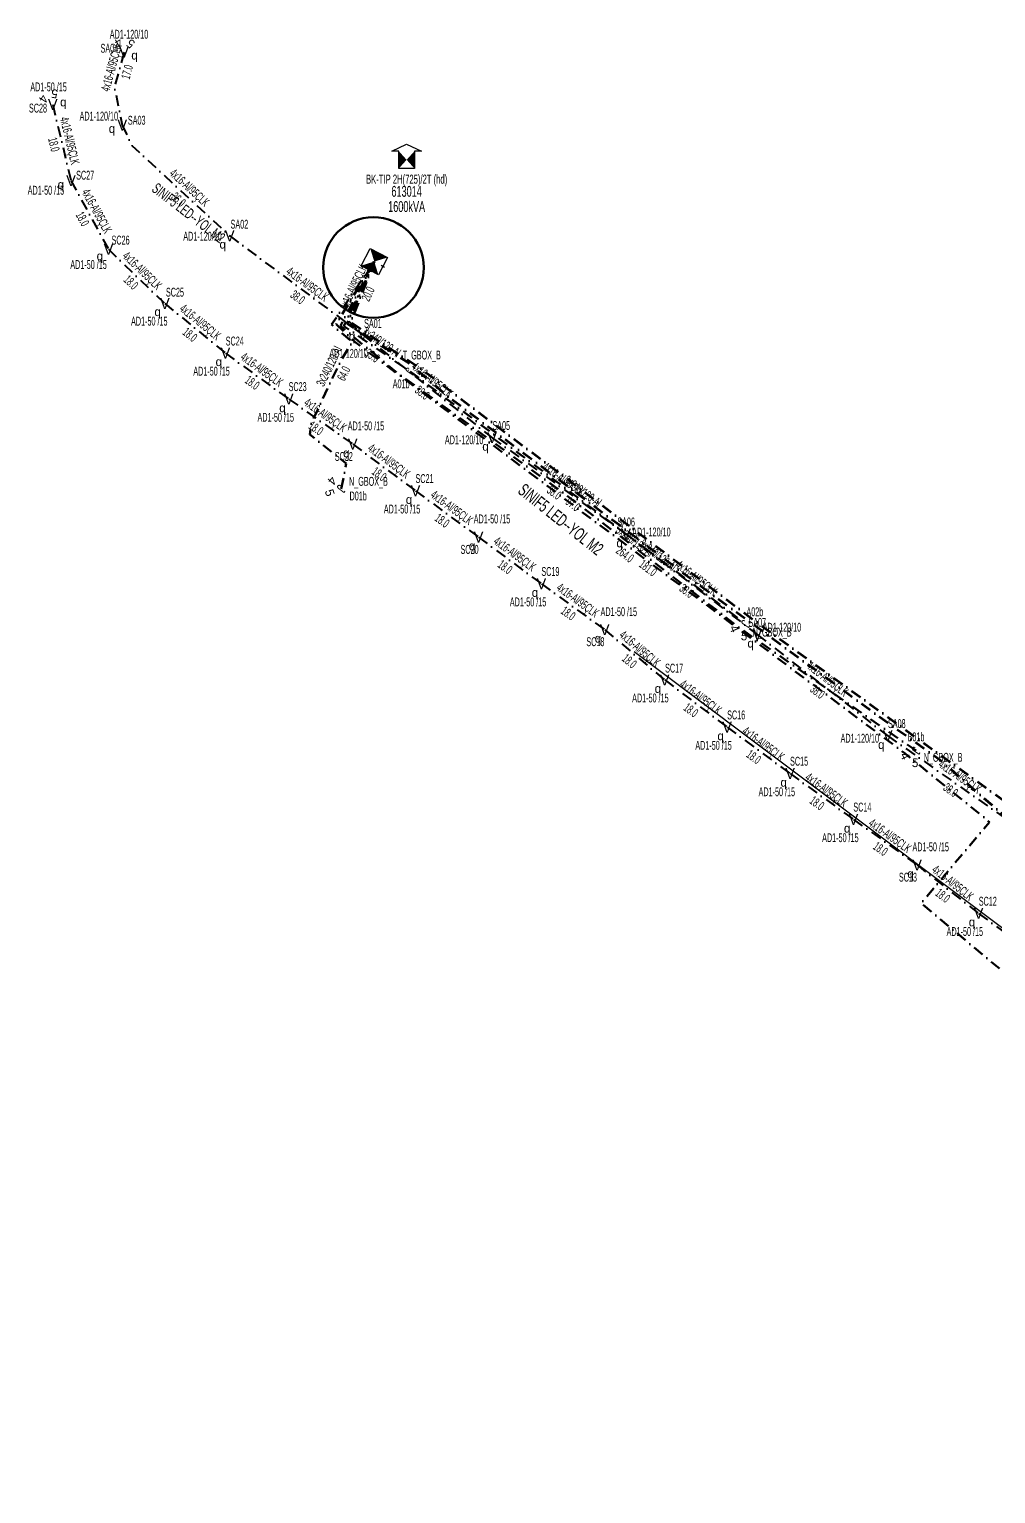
# Model space of a CAD drawing. Header units: millimetres. Extents: x 407682 to 413427, y 4045444 to 4048063.
# Drawn here: x 407682 to 407904.4, y 4047451.3 to 4047788.1 of the extents above; entities that cross this region are included whole.
import ezdxf
from ezdxf.enums import TextEntityAlignment as Align

# ---------------------------------------------------------------- set-up
doc = ezdxf.new("R2010")
doc.units = ezdxf.units.MM
doc.linetypes.add('DASHDOT', pattern=[5, 2.5, -1.25, 0, -1.25])
for name, color, linetype, lineweight in [('DIREK_AYD_YENI', 152, 'Continuous', 25), ('DIREK_BOX_YENI', 5, 'Continuous', 25), ('HAT_ABH_YERALTI_YENI', 6, 'DASHDOT', 80), ('HAT_AYD_YERALTI_YENI', 4, 'DASHDOT', 40), ('HAT_BOX_YERALTI_YENI', 5, 'DASHDOT', 50), ('KULLANICI', 1, 'Continuous', 25), ('TRAFO_TADILAT_BYSK', 5, 'Continuous', 30)]:
    doc.layers.add(name, color=color, linetype=linetype, lineweight=lineweight)
doc.styles.add('Direk', font='B_CAD')
doc.styles.get("Standard").update_dxf_attribs({"font": 'Arial'})

# ---------------------------------------------------------------- blocks, each defined once
blk = doc.blocks.new('YIKYENYAP_BINA_KARE')
at = {"layer": 'TRAFO_TADILAT_BYSK', "linetype": 'Continuous'}
for p, q in [((-2.25, -2.25), (-2.25, 2.25)), ((-2.25, 2.25), (2.25, 2.25)), ((0, 1.8), (0, 2.7)), ((2.25, 2.25), (2.25, -2.25)), ((2.25, -2.25), (-2.25, -2.25))]:
    blk.add_line(p, q, dxfattribs=at)
for points in [[(-2.25, -2.25), (-2.25, 2.25), (0, 0)], [(0, 0), (2.25, -2.25), (2.25, 2.25)]]:
    blk.add_solid(points, dxfattribs=at)
blk = doc.blocks.new('YIKYENYAPBETKOSK')
at = {"layer": 'TRAFO_TADILAT_BYSK', "linetype": 'Continuous'}
for p, q in [((-3.4, 2), (0, 3.6)), ((0, 3.6), (3.4, 2)), ((-1.8, 2), (-3.4, 2)), ((-1.8, -2), (-1.8, 2)), ((1.8, 2), (1.8, -2)), ((3.4, 2), (1.8, 2)), ((1.8, -2), (-1.8, -2))]:
    blk.add_line(p, q, dxfattribs=at)
for points in [[(-1.8, -2), (-1.8, 2), (0, 0)], [(0, 0), (1.8, -2), (1.8, 2)]]:
    blk.add_solid(points, dxfattribs=at)

msp = doc.modelspace()

# ---------------------------------------------------------------- linework, layer by layer
at = {"layer": 'HAT_ABH_YERALTI_YENI', "flags": 128}
for points in [[(408685.77, 4046972.387), (408698.643252, 4046988.251674), (408702.16382, 4046994.722118), (408708.004989, 4047001.633431), (408670.743288, 4047028.475447), (408593.423623, 4047084.621682), (408528.952519, 4047134.460039), (408458.326292, 4047194.676876), (408395.051086, 4047241.312164), (408326.331756, 4047293.775012), (408216.684856, 4047375.607014), (408160.029522, 4047417.986696), (408139.711135, 4047432.710164), (408070.39761, 4047483.19021), (407987.543434, 4047548.566366), (407917.67292, 4047597.411031), (407891.592654, 4047620.077817), (407879.657061, 4047628.528565), (407836.73121, 4047659.87564), (407778.336293, 4047703.664005), (407769.194802, 4047711.498038), (407755.168303, 4047720.471513), (407761.405, 4047734.718)], [(407761.405, 4047734.718), (407755.941694, 4047720.771063), (407772.250767, 4047710.011606), (407850.721909, 4047650.796779), (407892.922796, 4047620.338941), (408001.719102, 4047542.278453), (408016.745794, 4047582.786693), (408020.749801, 4047595.245552), (408024.702642, 4047604.277918), (408028.693859, 4047619.662244), (408038.931, 4047615.414)]]:
    msp.add_lwpolyline(points, dxfattribs=at)
at = {"layer": 'HAT_AYD_YERALTI_YENI', "flags": 128}
for points in [[(407703.826, 4047782.849), (407701.614629, 4047774.807296), (407703.423, 4047766.105)], [(407687.431, 4047770.837), (407691.618937, 4047753.330967)], [(407703.423, 4047766.105), (407705.649152, 4047761.422398), (407728.136642, 4047740.619373)], [(407691.618937, 4047753.330967), (407700.249539, 4047737.534996)], [(407728.136642, 4047740.619373), (407758.767645, 4047717.867831)], [(407700.249539, 4047737.534996), (407713.218241, 4047725.052497)], [(407761.405, 4047734.718), (407755.118212, 4047721.448169), (407758.767645, 4047717.867831)], [(407713.218241, 4047725.052497), (407727.159729, 4047713.666764)], [(407758.767645, 4047717.867831), (407788.506028, 4047694.211361)], [(407727.159729, 4047713.666764), (407741.73547, 4047703.105147)], [(407741.73547, 4047703.105147), (407756.447795, 4047692.734636)], [(407788.506028, 4047694.211361), (407819.35323, 4047672.020144)], [(407756.447795, 4047692.734636), (407770.888063, 4047681.988537)], [(407770.888063, 4047681.988537), (407785.398875, 4047671.337887)], [(407785.398875, 4047671.337887), (407799.86044, 4047660.620465)], [(407819.35323, 4047672.020144), (407849.525925, 4047648.920177)], [(407799.86044, 4047660.620465), (407814.428719, 4047650.048556)], [(407814.428719, 4047650.048556), (407828.221058, 4047638.482598)], [(407849.525925, 4047648.920177), (407879.554594, 4047625.633291)], [(407828.221058, 4047638.482598), (407842.585409, 4047627.635229)], [(407842.585409, 4047627.635229), (407857.084289, 4047616.968342)], [(407879.554594, 4047625.633291), (407910.659976, 4047603.805436)], [(407857.084289, 4047616.968342), (407871.667572, 4047606.41714)], [(407871.667572, 4047606.41714), (407886.298626, 4047595.932282)], [(407886.298626, 4047595.932282), (407900.451046, 4047584.809827)], [(407900.451046, 4047584.809827), (407914.949021, 4047574.141709)]]:
    msp.add_lwpolyline(points, dxfattribs=at)
at = {"layer": 'HAT_BOX_YERALTI_YENI', "flags": 128}
for points in [[(407753.816, 4047682.462), (407754.950018, 4047688.247954), (407746.586391, 4047694.956279), (407746.934875, 4047697.482792), (407751.639415, 4047707.675962), (407753.730322, 4047711.944897), (407756.343956, 4047716.213832), (407751.552294, 4047720.221403), (407761.405, 4047734.718)], [(407913.096, 4047565.567), (407887.221424, 4047587.118036), (407902.975536, 4047605.816841), (407883.540557, 4047621.570952), (407756.907421, 4047716.248068), (407752.618382, 4047720.336059), (407761.405, 4047734.718)], [(407886.075468, 4047622.240198), (407881.884942, 4047625.071634), (407845.642558, 4047650.328046), (407805.447769, 4047681.118598), (407766.281879, 4047709.412428), (407753.597044, 4047719.945371), (407761.405, 4047734.718)], [(407761.405, 4047734.718), (407754.420735, 4047719.868767), (407769.624, 4047709.444)], [(407769.624, 4047709.444), (407846.864, 4047651.377)]]:
    msp.add_lwpolyline(points, dxfattribs=at)
at = {"layer": 'KULLANICI', "flags": 128}
msp.add_lwpolyline([(407821.205471, 4047645.030954), (408281.619927, 4047299.684279), (408518.444992, 4047120.811422), (408700.928391, 4046983.363794)], dxfattribs=at)
msp.add_lwpolyline([(407821.205471, 4047645.030954), (408281.619927, 4047299.684279), (408518.444992, 4047120.811422), (408700.928391, 4046983.363794)], dxfattribs=at)
at = {"layer": 'KULLANICI', "color": 2, "linetype": 'Continuous', "lineweight": 50}
msp.add_circle((407761.212049, 4047733.340548), 11.567368, dxfattribs=at)
msp.add_circle((407761.212049, 4047733.340548), 11.567368, dxfattribs=at)

# ---------------------------------------------------------------- block references
at = {"layer": 'TRAFO_TADILAT_BYSK'}
msp.add_blockref('YIKYENYAPBETKOSK', (407768.850452, 4047758.121153), dxfattribs=at)
msp.add_blockref('YIKYENYAPBETKOSK', (407768.850452, 4047758.121153), dxfattribs=at)
for rotation in [242.237034, 242.2370339999999]:
    msp.add_blockref('YIKYENYAP_BINA_KARE', (407761.405, 4047734.718), dxfattribs=dict(at, rotation=rotation))

# ---------------------------------------------------------------- texts
at = {"layer": 'DIREK_AYD_YENI', "width": 0.53}
for s, p in [('AD1-120/10', (407704.969803, 4047787.008467)), ('SA04', (407700.451271, 4047783.77701)), ('AD1-50 /15', (407686.461632, 4047774.889065)), ('SC28', (407684.027049, 4047770.022679)), ('AD1-120/10', (407698.02359, 4047768.185568)), ('SA03', (407706.74052, 4047767.220375)), ('SC27', (407694.885315, 4047754.588255)), ('AD1-50 /15', (407685.857933, 4047751.113453)), ('SA02', (407730.371748, 4047743.312754)), ('SC26', (407703.030997, 4047739.659494)), ('AD1-120/10', (407721.88397, 4047740.546245)), ('AD1-50 /15', (407695.65917, 4047734.028838)), ('SC25', (407715.54069, 4047727.670938)), ('AD1-50 /15', (407709.634648, 4047721.012182)), ('SA01', (407761.085767, 4047720.490103)), ('SC24', (407729.29439, 4047716.44043)), ('AD1-120/10', (407755.494172, 4047713.609866)), ('AD1-50 /15', (407723.959625, 4047709.508718)), ('SC23', (407743.770581, 4047705.952658)), ('AD1-50 /15', (407738.731972, 4047698.902677)), ('AD1-50 /15', (407759.486622, 4047696.929897)), ('SA05', (407790.618052, 4047697.002303)), ('AD1-120/10', (407782.078356, 4047693.74301)), ('SC22', (407754.394621, 4047689.900121)), ('SC21', (407772.968314, 4047684.80324)), ('AD1-50 /15', (407767.795991, 4047677.804779)), ('AD1-50 /15', (407788.485437, 4047675.522871)), ('SA06', (407819.353993, 4047674.83034)), ('AD1-120/10', (407825.156026, 4047672.520722)), ('SC20', (407783.321418, 4047668.52112)), ('SC19', (407801.930262, 4047663.442847)), ('AD1-50 /15', (407796.788917, 4047656.432177)), ('AD1-50 /15', (407817.66678, 4047654.196807)), ('SA07', (407849.526349, 4047651.730373)), ('AD1-120/10', (407855.205875, 4047650.624479)), ('SC18', (407812.275105, 4047647.289581)), ('SC17', (407830.400841, 4047641.220946)), ('AD1-50 /15', (407824.930314, 4047634.348609)), ('SC16', (407844.677114, 4047630.441431)), ('SA08', (407881.632838, 4047628.449476)), ('AD1-120/10', (407873.126922, 4047625.085453)), ('AD1-50 /15', (407839.47071, 4047623.456592)), ('SC15', (407859.147175, 4047619.795797)), ('AD1-50 /15', (407854.026403, 4047612.77711)), ('SC14', (407873.712749, 4047609.25743)), ('AD1-50 /15', (407868.644404, 4047602.218642)), ('AD1-50 /15', (407889.432181, 4047600.106545)), ('SC13', (407884.1974, 4047593.133202)), ('SC12', (407902.569841, 4047587.595632)), ('AD1-50 /15', (407897.282589, 4047580.643918))]:
    msp.add_text(s, height=2.05, dxfattribs=at).set_placement(p, align=Align.MIDDLE_CENTER)
at = {"layer": 'DIREK_AYD_YENI', "color": 32, "style": 'Direk'}
for s, rotation, p in [('4', 209.624395, (407702.59022, 4047785.022211)), ('5', 142.124395, (407705.360873, 4047784.822364)), ('5', 170.953915, (407687.824072, 4047773.305905)), ('4', 238.453914, (407685.300451, 4047772.144961))]:
    msp.add_text(s, height=2, rotation=rotation, dxfattribs=at).set_placement(p, align=Align.MIDDLE_CENTER)
at = {"layer": 'DIREK_AYD_YENI', "style": 'Direk'}
for p in [(407703.826, 4047782.849), (407687.431, 4047770.837), (407703.423, 4047766.105), (407691.618937, 4047753.330967), (407728.136642, 4047740.619373), (407700.249539, 4047737.534996), (407713.218241, 4047725.052497), (407758.767645, 4047717.867831), (407727.159729, 4047713.666764), (407741.73547, 4047703.105147), (407756.447795, 4047692.734636), (407788.506028, 4047694.211361), (407770.888063, 4047681.988537), (407819.35323, 4047672.020144), (407785.398875, 4047671.337887), (407799.86044, 4047660.620465), (407814.428719, 4047650.048556), (407849.525925, 4047648.920177), (407828.221058, 4047638.482598), (407842.585409, 4047627.635229), (407879.554594, 4047625.633291), (407857.084289, 4047616.968342), (407871.667572, 4047606.41714), (407886.298626, 4047595.932282), (407900.451046, 4047584.809827)]:
    msp.add_text('V', height=2.5, dxfattribs=at).set_placement(p, align=Align.MIDDLE_CENTER)
at = {"layer": 'DIREK_AYD_YENI', "color": 4, "style": 'Direk'}
for p in [(407706.236521, 4047782.186136), (407689.862393, 4047771.418658), (407701.053343, 4047765.308303), (407689.285809, 4047752.432905), (407726.540138, 4047738.695529), (407698.262783, 4047736.017497), (407711.559349, 4047723.182183), (407756.291503, 4047717.524589), (407725.634971, 4047711.685574), (407740.281819, 4047701.07121), (407754.981242, 4047690.709982), (407786.99744, 4047692.217832), (407769.40217, 4047679.978034), (407783.914977, 4047669.325911), (407817.863223, 4047670.012688), (407798.381996, 4047658.604478), (407812.890423, 4047648.07786), (407848.000035, 4047646.939859), (407826.66407, 4047636.526636), (407841.091334, 4047625.630799), (407878.070134, 4047623.621729), (407855.610799, 4047614.948731), (407870.20673, 4047604.388361), (407884.79775, 4047593.93294), (407898.937622, 4047582.819966)]:
    msp.add_text('q', height=2, dxfattribs=at).set_placement(p, align=Align.MIDDLE_CENTER)
at = {"layer": 'DIREK_BOX_YENI', "width": 0.53}
for s, p in [('T_GBOX_B', (407772.341674, 4047713.227922)), ('A01b', (407767.582275, 4047706.601227)), ('N_GBOX_B', (407760.06417, 4047684.169178)), ('D01b', (407757.702077, 4047680.808196)), ('A02b', (407848.967174, 4047654.174616)), ('N_GBOX_B', (407852.965861, 4047649.505759)), ('B01b', (407886.051133, 4047625.400394)), ('N_GBOX_B', (407892.27489, 4047620.697467))]:
    msp.add_text(s, height=2.05, dxfattribs=at).set_placement(p, align=Align.MIDDLE_CENTER)
at = {"layer": 'DIREK_BOX_YENI', "style": 'Direk', "width": 0.8}
for rotation, p in [(236.533332, (407769.624, 4047709.444)), (232.969872, (407753.816, 4047682.462)), (236.214573, (407846.864, 4047651.377)), (236.165357, (407886.075468, 4047622.240198))]:
    msp.add_text('J', height=2.25, rotation=rotation, dxfattribs=at).set_placement(p, align=Align.MIDDLE_CENTER)
at = {"layer": 'DIREK_BOX_YENI', "color": 32, "style": 'Direk'}
for s, rotation, p in [('4', 228.910883, (407751.705673, 4047684.30225)), ('5', 288.910883, (407751.167133, 4047681.554528)), ('4', 293.065118, (407844.287831, 4047650.280024)), ('5', 353.065118, (407846.525925, 4047648.597485)), ('4', 295.954063, (407883.557861, 4047621.014777)), ('5', 355.954063, (407885.87791, 4047619.447176))]:
    msp.add_text(s, height=2, rotation=rotation, dxfattribs=at).set_placement(p, align=Align.MIDDLE_CENTER)
at = {"layer": 'HAT_AYD_YERALTI_YENI', "lineweight": 30, "width": 0.53}
for rotation, p in [(434.624393, (407701.900737, 4047779.053522)), (283.453913, (407690.351642, 4047762.281747)), (317.307806, (407718.208026, 4047750.993023)), (298.651309, (407696.680159, 4047745.840538)), (316.094408, (407707.323341, 4047731.906158)), (424.65002, (407757.493453, 4047728.447009)), (323.58742, (407745.40926, 4047728.719868)), (320.762178, (407720.726644, 4047720.017979)), (324.072822, (407734.946342, 4047709.074255)), (321.49824, (407774.165995, 4047706.704797)), (324.820529, (407749.581351, 4047698.61464)), (323.344267, (407764.175384, 4047688.043488)), (324.269077, (407804.426012, 4047683.805756)), (323.722063, (407778.646416, 4047677.348444)), (323.457971, (407793.135758, 4047666.662083)), (322.562629, (407834.956288, 4047661.145076)), (324.032358, (407807.643809, 4047656.022457)), (320.017529, (407821.871059, 4047644.916882)), (322.206834, (407865.06115, 4047637.948428)), (322.941391, (407835.91547, 4047633.73723)), (323.657926, (407850.338563, 4047622.986455)), (324.94117, (407895.595539, 4047615.415142)), (324.113754, (407864.874181, 4047612.381396)), (324.373986, (407879.478217, 4047601.865622)), (321.836023, (407893.900063, 4047591.039363))]:
    msp.add_text('4x16-Al/95ÇLK', height=2.05, rotation=rotation, dxfattribs=at).set_placement(p, align=Align.CENTER)
for s, rotation, p in [('17.0', 434.624393, (407703.539891, 4047778.602774)), ('18.0', 283.453913, (407688.698295, 4047761.88622)), ('36.0', 317.307806, (407717.055324, 4047749.743511)), ('18.0', 298.651309, (407695.188317, 4047745.025425)), ('18.0', 316.094408, (407706.144438, 4047730.681336)), ('38.0', 323.58742, (407744.400147, 4047727.35177)), ('20.0', 424.65002, (407759.029759, 4047727.71916)), ('18.0', 320.762178, (407719.651325, 4047718.701283)), ('18.0', 324.072822, (407733.948856, 4047707.697657)), ('38.0', 321.49824, (407773.107679, 4047705.374395)), ('18.0', 324.820529, (407748.601914, 4047697.225143)), ('18.0', 323.344267, (407763.160474, 4047686.679685)), ('38.0', 324.269077, (407803.433247, 4047682.425749)), ('18.0', 323.722063, (407777.640522, 4047675.977979)), ('18.0', 323.457971, (407792.123557, 4047665.296269)), ('38.0', 322.562629, (407833.922868, 4047659.795245)), ('18.0', 324.032358, (407806.645351, 4047654.646564)), ('18.0', 320.017529, (407820.778718, 4047643.614273)), ('38.0', 322.206834, (407864.019369, 4047636.60504)), ('18.0', 322.941391, (407834.890997, 4047632.380597)), ('18.0', 323.657926, (407849.331135, 4047621.617116)), ('38.0', 324.94117, (407894.61903, 4047614.023585)), ('18.0', 324.113754, (407863.877679, 4047611.004086)), ('18.0', 324.373986, (407878.487981, 4047600.4838)), ('18.0', 321.836023, (407892.849609, 4047589.702746))]:
    msp.add_text(s, height=2.05, rotation=rotation, dxfattribs=at).set_placement(p, align=Align.TOP_CENTER)
at = {"layer": 'HAT_BOX_YERALTI_YENI', "lineweight": 30, "width": 0.53}
for rotation, p in [(325.561853, (407762.503056, 4047715.35741)), (63.904576, (407751.921515, 4047710.184317)), (323.065118, (407808.754771, 4047681.089921)), (323.216415, (407820.732964, 4047669.590278)), (322.546678, (407826.062061, 4047666.398094))]:
    msp.add_text('3x240/120-Al', height=2.05, rotation=rotation, dxfattribs=at).set_placement(p, align=Align.CENTER)
for s, rotation, p in [('35.0', 325.561853, (407761.541679, 4047713.955357)), ('64.0', 63.904576, (407753.448222, 4047709.436542)), ('97.0', 323.065118, (407807.733229, 4047679.731079)), ('264.0', 323.216415, (407819.715014, 4047668.228743)), ('181.0', 322.546678, (407825.028266, 4047665.04855))]:
    msp.add_text(s, height=2.05, rotation=rotation, dxfattribs=at).set_placement(p, align=Align.TOP_CENTER)
at = {"layer": 'KULLANICI', "width": 0.6}
msp.add_text('SINIF5 LED--YOL M2', height=2.4672, rotation=322.3923, dxfattribs=at).set_placement((407719.424999, 4047746.891656), align=Align.TOP_CENTER)
msp.add_text('SINIF5 LED--YOL M2', height=2.4672, rotation=322.3923, dxfattribs=at).set_placement((407719.424999, 4047746.891656), align=Align.TOP_CENTER)
msp.add_text('SINIF5 LED--YOL M2', height=2.9039, rotation=321.504, dxfattribs=at).set_placement((407803.427186, 4047674.294039), align=Align.CENTER)
msp.add_text('SINIF5 LED--YOL M2', height=2.9039, rotation=321.504, dxfattribs=at).set_placement((407803.427186, 4047674.294039), align=Align.CENTER)
at = {"layer": 'TRAFO_TADILAT_BYSK', "width": 0.6}
for s, height, p in [('BK-TIP 2H(725)/2T (hd)', 2.1, (407768.850452, 4047752.621153)), ('BK-TIP 2H(725)/2T (hd)', 2.1, (407768.850452, 4047752.621153)), ('613014', 2.5, (407768.850452, 4047749.621153)), ('613014', 2.5, (407768.850452, 4047749.621153)), ('1600kVA', 2.5, (407768.850452, 4047746.121153)), ('1600kVA', 2.5, (407768.850452, 4047746.121153))]:
    msp.add_text(s, height=height, dxfattribs=at).set_placement(p, align=Align.CENTER)

doc.saveas('drawing.dxf')
